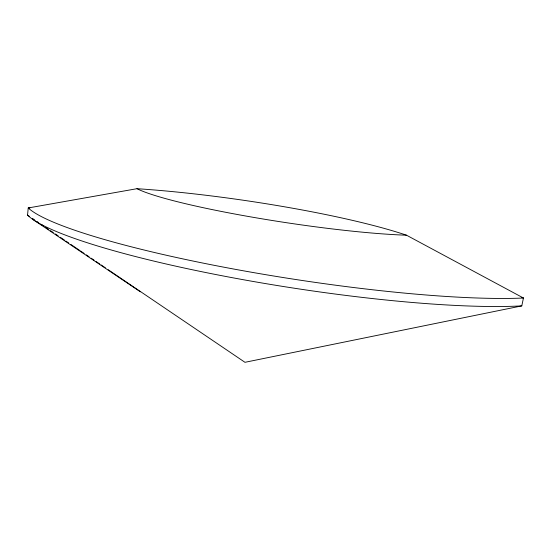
<?xml version="1.0" encoding="UTF-8"?>
<svg xmlns="http://www.w3.org/2000/svg" width="551" height="551" viewBox="0 0 551 551"><rect width="100%" height="100%" fill="white"/><g stroke="black" fill="none" stroke-linecap="round" stroke-linejoin="round"><path stroke-width="0.83" d="M29.63 216.529L27.55 215.124L28.232 207.961L136.972 188.697A201.638 25.539 8.3 0 1 406.507 235.201L523.45 298.015L521.79 305.881L244.961 362.303L134.547 287.553M33.039 219.539L140.333 291.796M32.413 218.41L34.493 219.821M37.268 221.702L38.66 222.645M41.442 224.526L43.529 225.938M45.623 227.356L48.412 229.244M50.499 230.655L53.289 232.543M55.389 233.968L58.186 235.862M60.286 237.281L64.481 240.126M65.879 241.069L68.689 242.97M70.797 244.396L79.929 250.581M80.632 251.056L84.158 253.439M86.273 254.872L89.09 256.787M91.211 258.219L94.028 260.127M96.149 261.567L99.69 263.963M101.109 264.921L105.358 267.793M108.189 269.714L133.865 287.092M29.899 208.037A453.576 98.23 7.7 0 0 28.232 207.961A277.077 36.793 8.8 0 0 239.044 270.011A277.077 36.793 8.8 0 0 523.45 298.015A453.576 98.23 7.7 0 0 521.859 297.423M406.507 235.201A158.95 15.876 8.6 0 1 254.169 217.487A158.95 15.876 8.6 0 1 136.972 188.697M521.79 305.881A276.65 38.756 8.8 0 1 237.77 278.703A276.65 38.756 8.8 0 1 27.55 215.124"/></g></svg>
